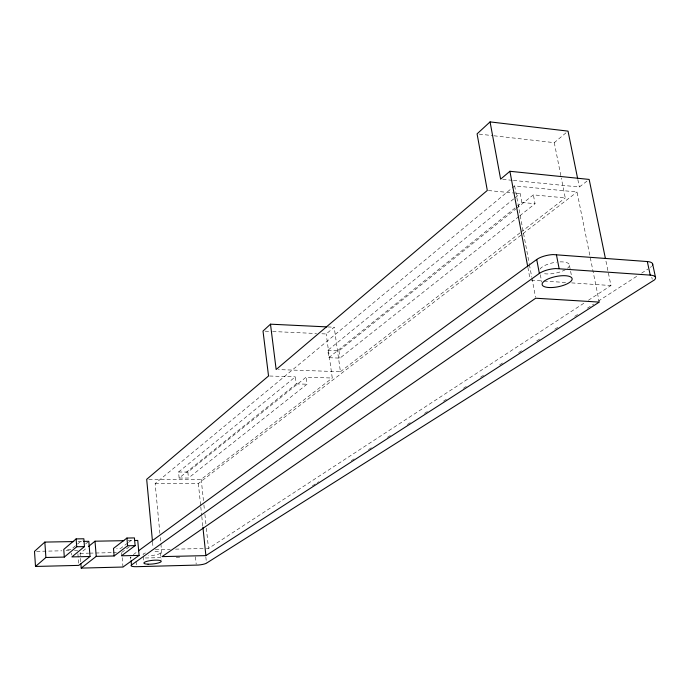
<?xml version="1.0" encoding="UTF-8"?>
<svg xmlns="http://www.w3.org/2000/svg" width="690" height="690" viewBox="0 0 690 690"><rect width="100%" height="100%" fill="white"/><g stroke="black" fill="none" stroke-linecap="round" stroke-linejoin="round"><path stroke-width="0.52" stroke-dasharray="3.45 2.59" d="M321.92 333.77L326.197 333.96L334.21 327.241L340.429 371.72L278.303 369.59M494.006 135.792L554.277 142.657L568.025 131.126M72.873 547.946L76.788 544.669M77.573 544.013L82.274 540.089M159.873 533.327L155.147 483.578L511.333 188.637M512.17 187.956L514.654 185.895L577.038 192.01L599.265 302.099M85.629 543.936L88.82 541.305M178.538 472.02L295.329 376.844L296.243 383.89L179.141 478.032L178.538 472.02L187.853 472.038L306.084 377.189L332.261 378.025L326.197 333.96M519.001 216.41L339.963 358.127L328.82 357.696L327.81 350.373L514.369 198.349M515.206 197.668L520.2 193.597L521.873 202.489L517.681 205.862M80.713 561.781L80.066 553.346L86.707 547.946M328.82 357.696L516.836 206.534M327.81 350.373L338.937 350.831L515.758 208.975M516.594 208.302L533.353 194.856L565.257 197.909L561.324 178.098M650.394 267.392L651.602 266.426M179.141 478.032L188.465 478.041L307.007 384.209L306.084 377.189M519.846 215.746L535.052 203.705L533.353 194.856M148.824 479.326L201.213 479.334L332.261 378.025M340.429 371.72L520.122 232.797M520.976 232.142L565.257 197.909M513.394 180.426L579.35 187.016L588.346 180.055M155.147 483.578L198.349 483.535L577.038 192.01M127.624 543.09L120.819 548.265L116.627 548.343M128.478 542.443L132.73 539.209M121.742 552.457L129.323 546.765M133.325 554.596L136.801 552.052M206.362 548.498L208.492 548.455L584.792 302.634M588.406 300.271L610.961 285.539L605.57 259.276M312.363 485.855L318.694 481.767M351.262 460.73L354.876 458.393M368.443 449.621L372.065 447.284M387.444 437.356L391.066 435.011M407.35 424.497L410.964 422.159M424.531 413.388L428.154 411.05M443.532 401.114L447.146 398.777M463.43 388.263L467.052 385.926M480.62 377.154L484.242 374.817M499.62 364.881L503.234 362.543M518.613 352.616L522.235 350.279M536.708 340.92L540.33 338.583M554.803 329.234L559.323 326.31M574.701 316.382L578.323 314.036M587.371 308.197L593.702 304.109M598.221 301.185L637.12 276.052M641.648 273.128L647.979 269.04M145.349 557.986L161.339 557.624M176.261 557.279L180.521 557.175M80.066 553.346L88.613 553.164M89.683 553.139L112.125 552.664M113.195 552.638L116.403 552.569M67.525 549.326L71.303 549.257M36.605 551.336L61.867 550.818M66.076 550.732L69.233 550.663M74.494 550.56L77.651 550.491M155.362 549.551L170.232 549.24M175.545 549.136L205.301 548.516M78.091 541.495L82.386 541.426M128.133 540.606L133.472 540.511M296.243 383.89L307.007 384.209M269.609 376.015L295.329 376.844M265.15 331.166L271.575 331.459M272.645 331.511L316.563 333.52M327.845 326.939L334.21 327.241M531.309 280.2L542.995 280.985M544.056 281.054L566.361 282.546M571.665 282.9L610.961 285.539M521.873 202.489L535.052 203.705M488.373 190.552L514.895 193.088M515.956 193.191L520.2 193.597M502.751 179.366L512.325 180.323M479.196 134.101L492.945 135.671M651.791 277.173L652.231 279.234M577.858 179.633L579.35 187.016M554.277 142.657L561.117 177.054M569.448 265.4L571.311 274.887M540.33 274.741L541.728 282.115M514.654 185.895L529.213 263.58M529.411 264.624L531.766 277.225M531.964 278.277L535.509 297.174M527.876 267.444L529.851 278.018M338.937 350.831L339.963 358.127M201.213 479.334L203.455 500.604M203.895 504.856L204.456 510.177M204.904 514.43L205.913 523.995M206.362 528.247L208.492 548.455M198.349 483.535L200.687 505.882M200.799 506.952L201.687 515.465M201.799 516.525L202.8 526.108M205.827 556.908L206.483 563.161M187.853 472.038L188.465 478.041M195.442 556.83L196.193 564.118M160.278 537.562L160.779 542.857M160.882 543.91L161.883 554.501M160.468 552.819L161.081 559.219M152.542 542.142L153.033 547.463M143.27 556.597L143.658 560.866M136.042 561.393L136.422 565.627M130.496 559.124L130.307 556.985A8.099 1.716 -5.7 0 0 132.299 558.046M122.19 557.667L123.001 567.033M121.224 552.975L121.466 555.804M77.892 553.682L78.626 563.256M71.596 553.078L71.734 554.993M155.008 551.577A8.746 1.863 -5.8 0 1 159.856 553.535A8.746 1.863 -5.8 0 1 148.583 555.683M143.304 554.889A8.746 1.863 -5.8 0 1 146.927 552.552M560.047 261.872A15.232 5.348 -11.5 0 1 567.559 268.238M565.455 269.669A15.232 5.348 -11.5 0 1 543.202 273.481M539.985 269.143A15.232 5.348 -11.5 0 1 556.519 262.157"/><path stroke-width="1.03" d="M326.775 326.887L270.489 324.179L263.011 331.071L268.539 375.981L146.685 479.326L152.438 541.072M577.642 178.581L568.025 131.126L490.073 121.897L477.083 133.86L487.304 190.449L276.155 369.521L270.489 324.179M73.796 541.572L44.833 542.09L34.5 551.379L35.509 566.456L78.781 565.386L90.019 556.502L88.82 541.305L83.456 541.4M35.509 566.456L45.902 557.486L64.317 557.072L76.719 546.756L84.456 546.609L83.844 538.778L76.124 538.907L63.756 549.404L64.317 557.072M605.354 258.224L589.165 179.426L509.91 171.284L500.63 179.159L490.073 121.897M84.456 546.609L71.881 556.908L90.019 556.502M88.372 546.601L95.013 541.202L123.864 540.684M80.877 563.885L81.204 568.103L96.238 556.364L114.126 555.968L127.616 545.773L135.119 545.626L134.429 537.915L126.934 538.045L113.488 548.412L114.126 555.968M135.119 545.626L121.466 555.804L139.095 555.407L137.75 540.434L134.541 540.494M138.535 550.784L536.725 259.492A14.335 5.115 -11.5 0 1 553.087 254.576L647.315 261.545A14.093 4.744 -12.4 0 1 652.559 265.029M139.095 555.407L123.001 567.033L81.204 568.103M131.462 565.041L539.356 273.43A14.386 5.011 -11.4 0 1 555.795 268.565L650.23 275.112A14.136 4.64 -12.3 0 1 654.5 279.881L206.483 563.161A7.944 1.621 -6.3 0 1 198.289 565.05L136.517 566.688A8.116 1.673 -5.8 0 1 131.462 565.041L131.091 560.772M205.887 555.623L599.265 302.099L535.699 298.218L162.09 556.614L205.887 555.623L202.912 527.169M652.576 263.752L655.5 277.259M647.315 261.545L650.23 275.112M556.399 254.61L559.116 268.582M536.725 259.492L539.356 273.43M509.91 171.284L527.686 266.392M126.934 538.045L127.616 545.773M95.013 541.202L96.238 556.364M76.124 538.907L76.719 546.756M44.833 542.09L45.902 557.486M148.04 564.178A8.754 1.82 -5.9 0 0 161.279 561.35A8.754 1.82 -5.9 0 0 148.376 560.979A8.754 1.82 -5.9 0 0 148.04 564.178M549.283 287.54A15.275 5.235 -11.3 0 0 572.148 279.114A15.275 5.235 -11.3 0 0 549.982 278.191A15.275 5.235 -11.3 0 0 549.283 287.54"/></g></svg>
